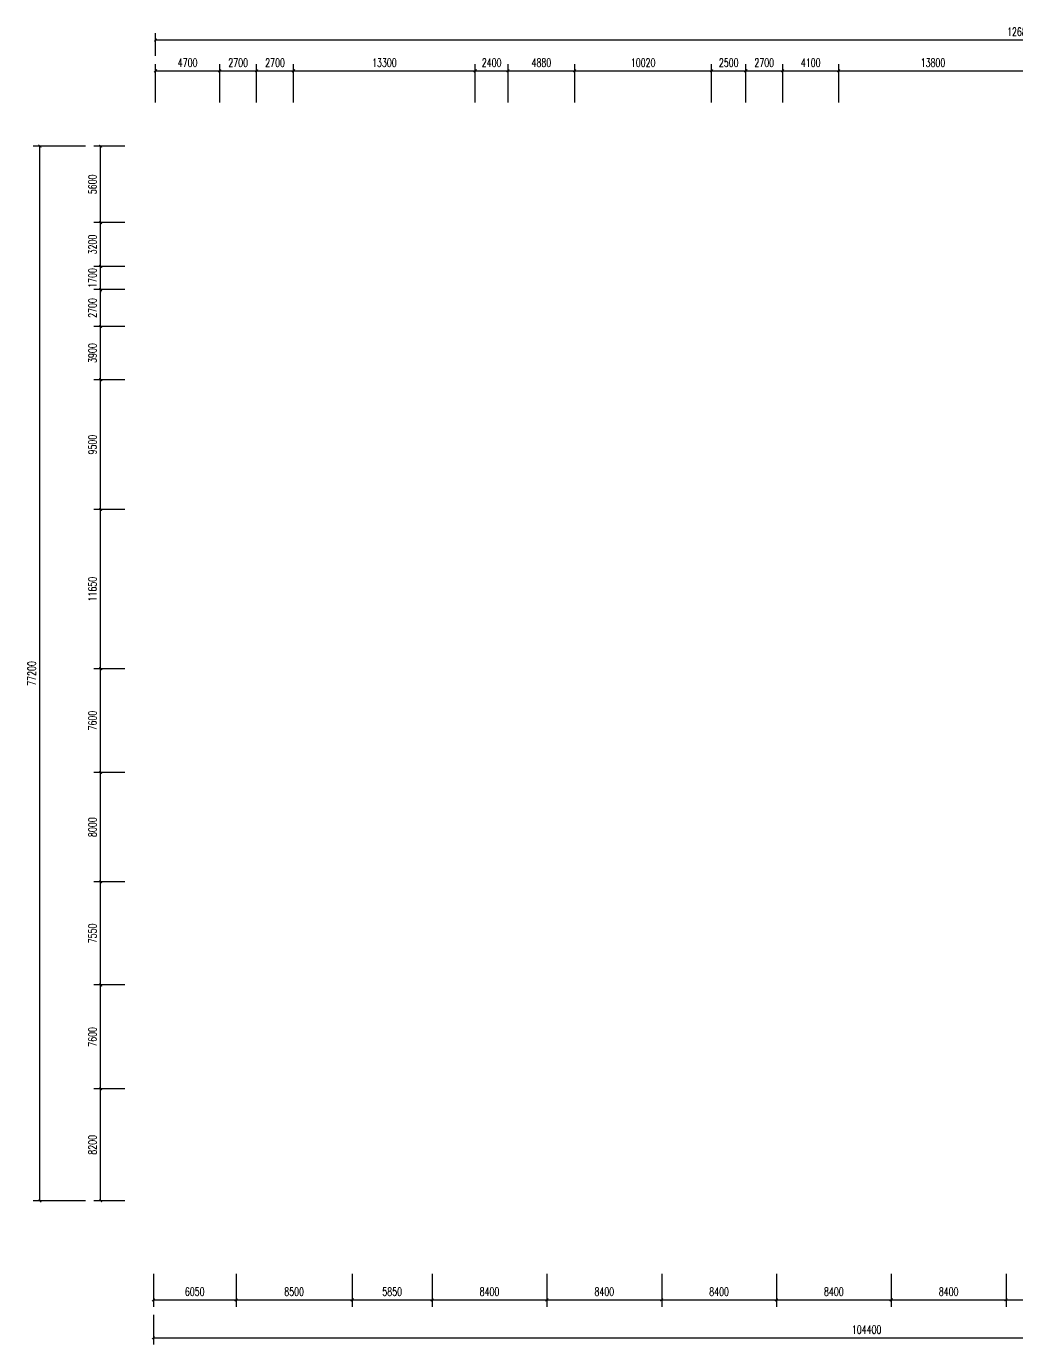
# Model space of a CAD drawing. Extents: x 23428 to 24977637, y 11095 to 11339778.
# Drawn here: x 24099978 to 24172451, y 11167048 to 11263536 of the extents above; entities that cross this region are included whole.
import ezdxf

# ---------------------------------------------------------------- set-up
doc = ezdxf.new("R2010")
doc.units = 0
doc.header["$LTSCALE"] = 1000
doc.layers.add('A-ANNO-DIMS', color=3, linetype='Continuous')
doc.styles.add('DIM_FONT', font='SIMPLEX', dxfattribs={"width": 0.7, "bigfont": 'GBCBIG'})
doc.dimstyles.new('DIMN200', dxfattribs={"dimscale": 2, "dimtxt": 300, "dimasz": 100, "dimexe": 250, "dimexo": 300, "dimgap": 150, "dimtad": 1, "dimdec": 0, "dimzin": 0, "dimdsep": 46, "dimtxsty": 'DIM_FONT', "dimblk": 'ARCHTICK', "dimcen": 0.09, "dimclrt": 7, "dimazin": 2, "dimtfac": 1, "dimtdec": 0, "dimtix": 1, "dimtmove": 2, "dimatfit": 3, "dimldrblk": 'ARCHTICK', "dimfxl": 1, "dimtolj": 1, "dimtzin": 0, "dimarcsym": 0})

# ---------------------------------------------------------------- blocks, each defined once
blk = doc.blocks.new('_ArchTick')
at = {"color": 0, "linetype": 'ByBlock', "const_width": 0.4}
blk.add_lwpolyline([(-0.5, -0.5), (0.5, 0.5)], dxfattribs=at)
blk = doc.blocks.new('*D423')
at = {"layer": 'A-ANNO-DIMS', "color": 0, "lineweight": -2}
for p, q in [((24109429, 11261381), (24109429, 11263043)), ((24109429, 11262543), (24236229, 11262543)), ((24236229, 11261381), (24236229, 11263043))]:
    blk.add_line(p, q, dxfattribs=at)
at = {"layer": 'Defpoints', "color": 0}
for p in [(24236229, 11262543), (24109429, 11260781), (24236229, 11260781)]:
    blk.add_point(p, dxfattribs=at)
at = {"layer": 'A-ANNO-DIMS', "color": 0, "lineweight": -2, "xscale": 200, "yscale": 200, "zscale": 200, "rotation": 180}
blk.add_blockref('_ArchTick', (24109429, 11262543), dxfattribs=at)
at = {"layer": 'A-ANNO-DIMS', "color": 0, "lineweight": -2, "xscale": 200, "yscale": 200, "zscale": 200}
blk.add_blockref('_ArchTick', (24236229, 11262543), dxfattribs=at)
at = {"layer": 'A-ANNO-DIMS', "color": 7, "insert": (24172829, 11263143), "char_height": 600, "attachment_point": 5, "style": 'DIM_FONT'}
blk.add_mtext('\\A1;126800', dxfattribs=at)
blk = doc.blocks.new('*D424')
at = {"layer": 'A-ANNO-DIMS', "color": 0, "lineweight": -2}
for p, q in [((24109429, 11257967), (24109429, 11260781)), ((24109429, 11260281), (24114129, 11260281)), ((24114129, 11257967), (24114129, 11260781))]:
    blk.add_line(p, q, dxfattribs=at)
at = {"layer": 'Defpoints', "color": 0}
for p in [(24114129, 11260281), (24109429, 11257367), (24114129, 11257367)]:
    blk.add_point(p, dxfattribs=at)
at = {"layer": 'A-ANNO-DIMS', "color": 0, "lineweight": -2, "xscale": 200, "yscale": 200, "zscale": 200, "rotation": 180}
blk.add_blockref('_ArchTick', (24109429, 11260281), dxfattribs=at)
at = {"layer": 'A-ANNO-DIMS', "color": 0, "lineweight": -2, "xscale": 200, "yscale": 200, "zscale": 200}
blk.add_blockref('_ArchTick', (24114129, 11260281), dxfattribs=at)
at = {"layer": 'A-ANNO-DIMS', "color": 7, "insert": (24111779, 11260881), "char_height": 600, "attachment_point": 5, "style": 'DIM_FONT'}
blk.add_mtext('\\A1;4700', dxfattribs=at)
blk = doc.blocks.new('*D425')
at = {"layer": 'A-ANNO-DIMS', "color": 0, "lineweight": -2}
for p, q in [((24114129, 11257967), (24114129, 11260781)), ((24114129, 11260281), (24116829, 11260281)), ((24116829, 11257967), (24116829, 11260781))]:
    blk.add_line(p, q, dxfattribs=at)
at = {"layer": 'Defpoints', "color": 0}
for p in [(24116829, 11260281), (24114129, 11257367), (24116829, 11257367)]:
    blk.add_point(p, dxfattribs=at)
at = {"layer": 'A-ANNO-DIMS', "color": 0, "lineweight": -2, "xscale": 200, "yscale": 200, "zscale": 200, "rotation": 180}
blk.add_blockref('_ArchTick', (24114129, 11260281), dxfattribs=at)
at = {"layer": 'A-ANNO-DIMS', "color": 0, "lineweight": -2, "xscale": 200, "yscale": 200, "zscale": 200}
blk.add_blockref('_ArchTick', (24116829, 11260281), dxfattribs=at)
at = {"layer": 'A-ANNO-DIMS', "color": 7, "insert": (24115479, 11260881), "char_height": 600, "attachment_point": 5, "style": 'DIM_FONT'}
blk.add_mtext('\\A1;2700', dxfattribs=at)
blk = doc.blocks.new('*D426')
at = {"layer": 'A-ANNO-DIMS', "color": 0, "lineweight": -2}
for p, q in [((24116829, 11257967), (24116829, 11260781)), ((24116829, 11260281), (24119529, 11260281)), ((24119529, 11257967), (24119529, 11260781))]:
    blk.add_line(p, q, dxfattribs=at)
at = {"layer": 'Defpoints', "color": 0}
for p in [(24119529, 11260281), (24116829, 11257367), (24119529, 11257367)]:
    blk.add_point(p, dxfattribs=at)
at = {"layer": 'A-ANNO-DIMS', "color": 0, "lineweight": -2, "xscale": 200, "yscale": 200, "zscale": 200, "rotation": 180}
blk.add_blockref('_ArchTick', (24116829, 11260281), dxfattribs=at)
at = {"layer": 'A-ANNO-DIMS', "color": 0, "lineweight": -2, "xscale": 200, "yscale": 200, "zscale": 200}
blk.add_blockref('_ArchTick', (24119529, 11260281), dxfattribs=at)
at = {"layer": 'A-ANNO-DIMS', "color": 7, "insert": (24118179, 11260881), "char_height": 600, "attachment_point": 5, "style": 'DIM_FONT'}
blk.add_mtext('\\A1;2700', dxfattribs=at)
blk = doc.blocks.new('*D427')
at = {"layer": 'A-ANNO-DIMS', "color": 0, "lineweight": -2}
for p, q in [((24119529, 11257967), (24119529, 11260781)), ((24119529, 11260281), (24132829, 11260281)), ((24132829, 11257967), (24132829, 11260781))]:
    blk.add_line(p, q, dxfattribs=at)
at = {"layer": 'Defpoints', "color": 0}
for p in [(24132829, 11260281), (24119529, 11257367), (24132829, 11257367)]:
    blk.add_point(p, dxfattribs=at)
at = {"layer": 'A-ANNO-DIMS', "color": 0, "lineweight": -2, "xscale": 200, "yscale": 200, "zscale": 200, "rotation": 180}
blk.add_blockref('_ArchTick', (24119529, 11260281), dxfattribs=at)
at = {"layer": 'A-ANNO-DIMS', "color": 0, "lineweight": -2, "xscale": 200, "yscale": 200, "zscale": 200}
blk.add_blockref('_ArchTick', (24132829, 11260281), dxfattribs=at)
at = {"layer": 'A-ANNO-DIMS', "color": 7, "insert": (24126179, 11260881), "char_height": 600, "attachment_point": 5, "style": 'DIM_FONT'}
blk.add_mtext('\\A1;13300', dxfattribs=at)
blk = doc.blocks.new('*D428')
at = {"layer": 'A-ANNO-DIMS', "color": 0, "lineweight": -2}
for p, q in [((24132829, 11257967), (24132829, 11260781)), ((24132829, 11260281), (24135229, 11260281)), ((24135229, 11257967), (24135229, 11260781))]:
    blk.add_line(p, q, dxfattribs=at)
at = {"layer": 'Defpoints', "color": 0}
for p in [(24135229, 11260281), (24132829, 11257367), (24135229, 11257367)]:
    blk.add_point(p, dxfattribs=at)
at = {"layer": 'A-ANNO-DIMS', "color": 0, "lineweight": -2, "xscale": 200, "yscale": 200, "zscale": 200, "rotation": 180}
blk.add_blockref('_ArchTick', (24132829, 11260281), dxfattribs=at)
at = {"layer": 'A-ANNO-DIMS', "color": 0, "lineweight": -2, "xscale": 200, "yscale": 200, "zscale": 200}
blk.add_blockref('_ArchTick', (24135229, 11260281), dxfattribs=at)
at = {"layer": 'A-ANNO-DIMS', "color": 7, "insert": (24134029, 11260881), "char_height": 600, "attachment_point": 5, "style": 'DIM_FONT'}
blk.add_mtext('\\A1;2400', dxfattribs=at)
blk = doc.blocks.new('*D429')
at = {"layer": 'A-ANNO-DIMS', "color": 0, "lineweight": -2}
for p, q in [((24135229, 11257967), (24135229, 11260781)), ((24135229, 11260281), (24140109, 11260281)), ((24140109, 11257967), (24140109, 11260781))]:
    blk.add_line(p, q, dxfattribs=at)
at = {"layer": 'Defpoints', "color": 0}
for p in [(24140109, 11260281), (24135229, 11257367), (24140109, 11257367)]:
    blk.add_point(p, dxfattribs=at)
at = {"layer": 'A-ANNO-DIMS', "color": 0, "lineweight": -2, "xscale": 200, "yscale": 200, "zscale": 200, "rotation": 180}
blk.add_blockref('_ArchTick', (24135229, 11260281), dxfattribs=at)
at = {"layer": 'A-ANNO-DIMS', "color": 0, "lineweight": -2, "xscale": 200, "yscale": 200, "zscale": 200}
blk.add_blockref('_ArchTick', (24140109, 11260281), dxfattribs=at)
at = {"layer": 'A-ANNO-DIMS', "color": 7, "insert": (24137669, 11260881), "char_height": 600, "attachment_point": 5, "style": 'DIM_FONT'}
blk.add_mtext('\\A1;4880', dxfattribs=at)
blk = doc.blocks.new('*D430')
at = {"layer": 'A-ANNO-DIMS', "color": 0, "lineweight": -2}
for p, q in [((24140109, 11257967), (24140109, 11260781)), ((24140109, 11260281), (24150129, 11260281)), ((24150129, 11257967), (24150129, 11260781))]:
    blk.add_line(p, q, dxfattribs=at)
at = {"layer": 'Defpoints', "color": 0}
for p in [(24150129, 11260281), (24140109, 11257367), (24150129, 11257367)]:
    blk.add_point(p, dxfattribs=at)
at = {"layer": 'A-ANNO-DIMS', "color": 0, "lineweight": -2, "xscale": 200, "yscale": 200, "zscale": 200, "rotation": 180}
blk.add_blockref('_ArchTick', (24140109, 11260281), dxfattribs=at)
at = {"layer": 'A-ANNO-DIMS', "color": 0, "lineweight": -2, "xscale": 200, "yscale": 200, "zscale": 200}
blk.add_blockref('_ArchTick', (24150129, 11260281), dxfattribs=at)
at = {"layer": 'A-ANNO-DIMS', "color": 7, "insert": (24145119, 11260881), "char_height": 600, "attachment_point": 5, "style": 'DIM_FONT'}
blk.add_mtext('\\A1;10020', dxfattribs=at)
blk = doc.blocks.new('*D431')
at = {"layer": 'A-ANNO-DIMS', "color": 0, "lineweight": -2}
for p, q in [((24150129, 11257967), (24150129, 11260781)), ((24150129, 11260281), (24152629, 11260281)), ((24152629, 11257967), (24152629, 11260781))]:
    blk.add_line(p, q, dxfattribs=at)
at = {"layer": 'Defpoints', "color": 0}
for p in [(24152629, 11260281), (24150129, 11257367), (24152629, 11257367)]:
    blk.add_point(p, dxfattribs=at)
at = {"layer": 'A-ANNO-DIMS', "color": 0, "lineweight": -2, "xscale": 200, "yscale": 200, "zscale": 200, "rotation": 180}
blk.add_blockref('_ArchTick', (24150129, 11260281), dxfattribs=at)
at = {"layer": 'A-ANNO-DIMS', "color": 0, "lineweight": -2, "xscale": 200, "yscale": 200, "zscale": 200}
blk.add_blockref('_ArchTick', (24152629, 11260281), dxfattribs=at)
at = {"layer": 'A-ANNO-DIMS', "color": 7, "insert": (24151379, 11260881), "char_height": 600, "attachment_point": 5, "style": 'DIM_FONT'}
blk.add_mtext('\\A1;2500', dxfattribs=at)
blk = doc.blocks.new('*D432')
at = {"layer": 'A-ANNO-DIMS', "color": 0, "lineweight": -2}
for p, q in [((24152629, 11257967), (24152629, 11260781)), ((24152629, 11260281), (24155329, 11260281)), ((24155329, 11257967), (24155329, 11260781))]:
    blk.add_line(p, q, dxfattribs=at)
at = {"layer": 'Defpoints', "color": 0}
for p in [(24155329, 11260281), (24152629, 11257367), (24155329, 11257367)]:
    blk.add_point(p, dxfattribs=at)
at = {"layer": 'A-ANNO-DIMS', "color": 0, "lineweight": -2, "xscale": 200, "yscale": 200, "zscale": 200, "rotation": 180}
blk.add_blockref('_ArchTick', (24152629, 11260281), dxfattribs=at)
at = {"layer": 'A-ANNO-DIMS', "color": 0, "lineweight": -2, "xscale": 200, "yscale": 200, "zscale": 200}
blk.add_blockref('_ArchTick', (24155329, 11260281), dxfattribs=at)
at = {"layer": 'A-ANNO-DIMS', "color": 7, "insert": (24153979, 11260881), "char_height": 600, "attachment_point": 5, "style": 'DIM_FONT'}
blk.add_mtext('\\A1;2700', dxfattribs=at)
blk = doc.blocks.new('*D433')
at = {"layer": 'A-ANNO-DIMS', "color": 0, "lineweight": -2}
for p, q in [((24155329, 11257967), (24155329, 11260781)), ((24155329, 11260281), (24159429, 11260281)), ((24159429, 11257967), (24159429, 11260781))]:
    blk.add_line(p, q, dxfattribs=at)
at = {"layer": 'Defpoints', "color": 0}
for p in [(24159429, 11260281), (24155329, 11257367), (24159429, 11257367)]:
    blk.add_point(p, dxfattribs=at)
at = {"layer": 'A-ANNO-DIMS', "color": 0, "lineweight": -2, "xscale": 200, "yscale": 200, "zscale": 200, "rotation": 180}
blk.add_blockref('_ArchTick', (24155329, 11260281), dxfattribs=at)
at = {"layer": 'A-ANNO-DIMS', "color": 0, "lineweight": -2, "xscale": 200, "yscale": 200, "zscale": 200}
blk.add_blockref('_ArchTick', (24159429, 11260281), dxfattribs=at)
at = {"layer": 'A-ANNO-DIMS', "color": 7, "insert": (24157379, 11260881), "char_height": 600, "attachment_point": 5, "style": 'DIM_FONT'}
blk.add_mtext('\\A1;4100', dxfattribs=at)
blk = doc.blocks.new('*D434')
at = {"layer": 'A-ANNO-DIMS', "color": 0, "lineweight": -2}
for p, q in [((24159429, 11257967), (24159429, 11260781)), ((24159429, 11260281), (24173229, 11260281)), ((24173229, 11257967), (24173229, 11260781))]:
    blk.add_line(p, q, dxfattribs=at)
at = {"layer": 'Defpoints', "color": 0}
for p in [(24173229, 11260281), (24159429, 11257367), (24173229, 11257367)]:
    blk.add_point(p, dxfattribs=at)
at = {"layer": 'A-ANNO-DIMS', "color": 0, "lineweight": -2, "xscale": 200, "yscale": 200, "zscale": 200, "rotation": 180}
blk.add_blockref('_ArchTick', (24159429, 11260281), dxfattribs=at)
at = {"layer": 'A-ANNO-DIMS', "color": 0, "lineweight": -2, "xscale": 200, "yscale": 200, "zscale": 200}
blk.add_blockref('_ArchTick', (24173229, 11260281), dxfattribs=at)
at = {"layer": 'A-ANNO-DIMS', "color": 7, "insert": (24166329, 11260881), "char_height": 600, "attachment_point": 5, "style": 'DIM_FONT'}
blk.add_mtext('\\A1;13800', dxfattribs=at)
blk = doc.blocks.new('*D448')
at = {"layer": 'A-ANNO-DIMS', "color": 0, "lineweight": -2}
for p, q in [((24104314, 11254772), (24100471, 11254772)), ((24100971, 11177572), (24100971, 11254772)), ((24104314, 11177572), (24100471, 11177572))]:
    blk.add_line(p, q, dxfattribs=at)
at = {"layer": 'Defpoints', "color": 0}
for p in [(24100971, 11254772), (24104914, 11254772), (24104914, 11177572)]:
    blk.add_point(p, dxfattribs=at)
at = {"layer": 'A-ANNO-DIMS', "color": 0, "lineweight": -2, "xscale": 200, "yscale": 200, "zscale": 200}
for p, rotation in [((24100971, 11254772), 90), ((24100971, 11177572), 270)]:
    blk.add_blockref('_ArchTick', p, dxfattribs=dict(at, rotation=rotation))
at = {"layer": 'A-ANNO-DIMS', "color": 7, "insert": (24100371, 11216172), "char_height": 600, "attachment_point": 5, "rotation": 90, "style": 'DIM_FONT'}
blk.add_mtext('\\A1;77200', dxfattribs=at)
blk = doc.blocks.new('*D449')
at = {"layer": 'A-ANNO-DIMS', "color": 0, "lineweight": -2}
for p, q in [((24107182, 11185772), (24104914, 11185772)), ((24105414, 11177572), (24105414, 11185772)), ((24107182, 11177572), (24104914, 11177572))]:
    blk.add_line(p, q, dxfattribs=at)
at = {"layer": 'Defpoints', "color": 0}
for p in [(24105414, 11185772), (24107782, 11185772), (24107782, 11177572)]:
    blk.add_point(p, dxfattribs=at)
at = {"layer": 'A-ANNO-DIMS', "color": 0, "lineweight": -2, "xscale": 200, "yscale": 200, "zscale": 200}
for p, rotation in [((24105414, 11185772), 90), ((24105414, 11177572), 270)]:
    blk.add_blockref('_ArchTick', p, dxfattribs=dict(at, rotation=rotation))
at = {"layer": 'A-ANNO-DIMS', "color": 7, "insert": (24104814, 11181672), "char_height": 600, "attachment_point": 5, "rotation": 90, "style": 'DIM_FONT'}
blk.add_mtext('\\A1;8200', dxfattribs=at)
blk = doc.blocks.new('*D450')
at = {"layer": 'A-ANNO-DIMS', "color": 0, "lineweight": -2}
for p, q in [((24107182, 11193372), (24104914, 11193372)), ((24105414, 11185772), (24105414, 11193372)), ((24107182, 11185772), (24104914, 11185772))]:
    blk.add_line(p, q, dxfattribs=at)
at = {"layer": 'Defpoints', "color": 0}
for p in [(24105414, 11193372), (24107782, 11193372), (24107782, 11185772)]:
    blk.add_point(p, dxfattribs=at)
at = {"layer": 'A-ANNO-DIMS', "color": 0, "lineweight": -2, "xscale": 200, "yscale": 200, "zscale": 200}
for p, rotation in [((24105414, 11193372), 90), ((24105414, 11185772), 270)]:
    blk.add_blockref('_ArchTick', p, dxfattribs=dict(at, rotation=rotation))
at = {"layer": 'A-ANNO-DIMS', "color": 7, "insert": (24104814, 11189572), "char_height": 600, "attachment_point": 5, "rotation": 90, "style": 'DIM_FONT'}
blk.add_mtext('\\A1;7600', dxfattribs=at)
blk = doc.blocks.new('*D451')
at = {"layer": 'A-ANNO-DIMS', "color": 0, "lineweight": -2}
for p, q in [((24107182, 11200922), (24104914, 11200922)), ((24105414, 11193372), (24105414, 11200922)), ((24107182, 11193372), (24104914, 11193372))]:
    blk.add_line(p, q, dxfattribs=at)
at = {"layer": 'Defpoints', "color": 0}
for p in [(24105414, 11200922), (24107782, 11200922), (24107782, 11193372)]:
    blk.add_point(p, dxfattribs=at)
at = {"layer": 'A-ANNO-DIMS', "color": 0, "lineweight": -2, "xscale": 200, "yscale": 200, "zscale": 200}
for p, rotation in [((24105414, 11200922), 90), ((24105414, 11193372), 270)]:
    blk.add_blockref('_ArchTick', p, dxfattribs=dict(at, rotation=rotation))
at = {"layer": 'A-ANNO-DIMS', "color": 7, "insert": (24104814, 11197147), "char_height": 600, "attachment_point": 5, "rotation": 90, "style": 'DIM_FONT'}
blk.add_mtext('\\A1;7550', dxfattribs=at)
blk = doc.blocks.new('*D452')
at = {"layer": 'A-ANNO-DIMS', "color": 0, "lineweight": -2}
for p, q in [((24107182, 11208922), (24104914, 11208922)), ((24105414, 11200922), (24105414, 11208922)), ((24107182, 11200922), (24104914, 11200922))]:
    blk.add_line(p, q, dxfattribs=at)
at = {"layer": 'Defpoints', "color": 0}
for p in [(24105414, 11208922), (24107782, 11208922), (24107782, 11200922)]:
    blk.add_point(p, dxfattribs=at)
at = {"layer": 'A-ANNO-DIMS', "color": 0, "lineweight": -2, "xscale": 200, "yscale": 200, "zscale": 200}
for p, rotation in [((24105414, 11208922), 90), ((24105414, 11200922), 270)]:
    blk.add_blockref('_ArchTick', p, dxfattribs=dict(at, rotation=rotation))
at = {"layer": 'A-ANNO-DIMS', "color": 7, "insert": (24104814, 11204922), "char_height": 600, "attachment_point": 5, "rotation": 90, "style": 'DIM_FONT'}
blk.add_mtext('\\A1;8000', dxfattribs=at)
blk = doc.blocks.new('*D453')
at = {"layer": 'A-ANNO-DIMS', "color": 0, "lineweight": -2}
for p, q in [((24107182, 11216522), (24104914, 11216522)), ((24105414, 11208922), (24105414, 11216522)), ((24107182, 11208922), (24104914, 11208922))]:
    blk.add_line(p, q, dxfattribs=at)
at = {"layer": 'Defpoints', "color": 0}
for p in [(24105414, 11216522), (24107782, 11216522), (24107782, 11208922)]:
    blk.add_point(p, dxfattribs=at)
at = {"layer": 'A-ANNO-DIMS', "color": 0, "lineweight": -2, "xscale": 200, "yscale": 200, "zscale": 200}
for p, rotation in [((24105414, 11216522), 90), ((24105414, 11208922), 270)]:
    blk.add_blockref('_ArchTick', p, dxfattribs=dict(at, rotation=rotation))
at = {"layer": 'A-ANNO-DIMS', "color": 7, "insert": (24104814, 11212722), "char_height": 600, "attachment_point": 5, "rotation": 90, "style": 'DIM_FONT'}
blk.add_mtext('\\A1;7600', dxfattribs=at)
blk = doc.blocks.new('*D454')
at = {"layer": 'A-ANNO-DIMS', "color": 0, "lineweight": -2}
for p, q in [((24107182, 11228172), (24104914, 11228172)), ((24105414, 11216522), (24105414, 11228172)), ((24107182, 11216522), (24104914, 11216522))]:
    blk.add_line(p, q, dxfattribs=at)
at = {"layer": 'Defpoints', "color": 0}
for p in [(24105414, 11228172), (24107782, 11228172), (24107782, 11216522)]:
    blk.add_point(p, dxfattribs=at)
at = {"layer": 'A-ANNO-DIMS', "color": 0, "lineweight": -2, "xscale": 200, "yscale": 200, "zscale": 200}
for p, rotation in [((24105414, 11228172), 90), ((24105414, 11216522), 270)]:
    blk.add_blockref('_ArchTick', p, dxfattribs=dict(at, rotation=rotation))
at = {"layer": 'A-ANNO-DIMS', "color": 7, "insert": (24104814, 11222347), "char_height": 600, "attachment_point": 5, "rotation": 90, "style": 'DIM_FONT'}
blk.add_mtext('\\A1;11650', dxfattribs=at)
blk = doc.blocks.new('*D455')
at = {"layer": 'A-ANNO-DIMS', "color": 0, "lineweight": -2}
for p, q in [((24107182, 11237672), (24104914, 11237672)), ((24105414, 11228172), (24105414, 11237672)), ((24107182, 11228172), (24104914, 11228172))]:
    blk.add_line(p, q, dxfattribs=at)
at = {"layer": 'Defpoints', "color": 0}
for p in [(24105414, 11237672), (24107782, 11237672), (24107782, 11228172)]:
    blk.add_point(p, dxfattribs=at)
at = {"layer": 'A-ANNO-DIMS', "color": 0, "lineweight": -2, "xscale": 200, "yscale": 200, "zscale": 200}
for p, rotation in [((24105414, 11237672), 90), ((24105414, 11228172), 270)]:
    blk.add_blockref('_ArchTick', p, dxfattribs=dict(at, rotation=rotation))
at = {"layer": 'A-ANNO-DIMS', "color": 7, "insert": (24104814, 11232922), "char_height": 600, "attachment_point": 5, "rotation": 90, "style": 'DIM_FONT'}
blk.add_mtext('\\A1;9500', dxfattribs=at)
blk = doc.blocks.new('*D456')
at = {"layer": 'A-ANNO-DIMS', "color": 0, "lineweight": -2}
for p, q in [((24107182, 11241572), (24104914, 11241572)), ((24105414, 11237672), (24105414, 11241572)), ((24107182, 11237672), (24104914, 11237672))]:
    blk.add_line(p, q, dxfattribs=at)
at = {"layer": 'Defpoints', "color": 0}
for p in [(24105414, 11241572), (24107782, 11241572), (24107782, 11237672)]:
    blk.add_point(p, dxfattribs=at)
at = {"layer": 'A-ANNO-DIMS', "color": 0, "lineweight": -2, "xscale": 200, "yscale": 200, "zscale": 200}
for p, rotation in [((24105414, 11241572), 90), ((24105414, 11237672), 270)]:
    blk.add_blockref('_ArchTick', p, dxfattribs=dict(at, rotation=rotation))
at = {"layer": 'A-ANNO-DIMS', "color": 7, "insert": (24104814, 11239622), "char_height": 600, "attachment_point": 5, "rotation": 90, "style": 'DIM_FONT'}
blk.add_mtext('\\A1;3900', dxfattribs=at)
blk = doc.blocks.new('*D457')
at = {"layer": 'A-ANNO-DIMS', "color": 0, "lineweight": -2}
for p, q in [((24107182, 11244272), (24104914, 11244272)), ((24105414, 11241572), (24105414, 11244272)), ((24107182, 11241572), (24104914, 11241572))]:
    blk.add_line(p, q, dxfattribs=at)
at = {"layer": 'Defpoints', "color": 0}
for p in [(24105414, 11244272), (24107782, 11244272), (24107782, 11241572)]:
    blk.add_point(p, dxfattribs=at)
at = {"layer": 'A-ANNO-DIMS', "color": 0, "lineweight": -2, "xscale": 200, "yscale": 200, "zscale": 200}
for p, rotation in [((24105414, 11244272), 90), ((24105414, 11241572), 270)]:
    blk.add_blockref('_ArchTick', p, dxfattribs=dict(at, rotation=rotation))
at = {"layer": 'A-ANNO-DIMS', "color": 7, "insert": (24104814, 11242922), "char_height": 600, "attachment_point": 5, "rotation": 90, "style": 'DIM_FONT'}
blk.add_mtext('\\A1;2700', dxfattribs=at)
blk = doc.blocks.new('*D458')
at = {"layer": 'A-ANNO-DIMS', "color": 0, "lineweight": -2}
for p, q in [((24107182, 11245972), (24104914, 11245972)), ((24105414, 11245972), (24105414, 11246172)), ((24105414, 11244272), (24105414, 11245972)), ((24107182, 11244272), (24104914, 11244272)), ((24105414, 11244272), (24105414, 11244072))]:
    blk.add_line(p, q, dxfattribs=at)
at = {"layer": 'Defpoints', "color": 0}
for p in [(24105414, 11245972), (24107782, 11245972), (24107782, 11244272)]:
    blk.add_point(p, dxfattribs=at)
at = {"layer": 'A-ANNO-DIMS', "color": 0, "lineweight": -2, "xscale": 200, "yscale": 200, "zscale": 200}
for p, rotation in [((24105414, 11245972), 270), ((24105414, 11244272), 90)]:
    blk.add_blockref('_ArchTick', p, dxfattribs=dict(at, rotation=rotation))
at = {"layer": 'A-ANNO-DIMS', "color": 7, "insert": (24104814, 11245122), "char_height": 600, "attachment_point": 5, "rotation": 90, "style": 'DIM_FONT'}
blk.add_mtext('\\A1;1700', dxfattribs=at)
blk = doc.blocks.new('*D459')
at = {"layer": 'A-ANNO-DIMS', "color": 0, "lineweight": -2}
for p, q in [((24107182, 11249172), (24104914, 11249172)), ((24105414, 11245972), (24105414, 11249172)), ((24107182, 11245972), (24104914, 11245972))]:
    blk.add_line(p, q, dxfattribs=at)
at = {"layer": 'Defpoints', "color": 0}
for p in [(24105414, 11249172), (24107782, 11249172), (24107782, 11245972)]:
    blk.add_point(p, dxfattribs=at)
at = {"layer": 'A-ANNO-DIMS', "color": 0, "lineweight": -2, "xscale": 200, "yscale": 200, "zscale": 200}
for p, rotation in [((24105414, 11249172), 90), ((24105414, 11245972), 270)]:
    blk.add_blockref('_ArchTick', p, dxfattribs=dict(at, rotation=rotation))
at = {"layer": 'A-ANNO-DIMS', "color": 7, "insert": (24104814, 11247572), "char_height": 600, "attachment_point": 5, "rotation": 90, "style": 'DIM_FONT'}
blk.add_mtext('\\A1;3200', dxfattribs=at)
blk = doc.blocks.new('*D460')
at = {"layer": 'A-ANNO-DIMS', "color": 0, "lineweight": -2}
for p, q in [((24107182, 11254772), (24104914, 11254772)), ((24105414, 11249172), (24105414, 11254772)), ((24107182, 11249172), (24104914, 11249172))]:
    blk.add_line(p, q, dxfattribs=at)
at = {"layer": 'Defpoints', "color": 0}
for p in [(24105414, 11254772), (24107782, 11254772), (24107782, 11249172)]:
    blk.add_point(p, dxfattribs=at)
at = {"layer": 'A-ANNO-DIMS', "color": 0, "lineweight": -2, "xscale": 200, "yscale": 200, "zscale": 200}
for p, rotation in [((24105414, 11254772), 90), ((24105414, 11249172), 270)]:
    blk.add_blockref('_ArchTick', p, dxfattribs=dict(at, rotation=rotation))
at = {"layer": 'A-ANNO-DIMS', "color": 7, "insert": (24104814, 11251972), "char_height": 600, "attachment_point": 5, "rotation": 90, "style": 'DIM_FONT'}
blk.add_mtext('\\A1;5600', dxfattribs=at)
blk = doc.blocks.new('*D461')
at = {"layer": 'A-ANNO-DIMS', "color": 0, "lineweight": -2}
for p, q in [((24109274, 11169225), (24109274, 11167048)), ((24213674, 11169225), (24213674, 11167048)), ((24109274, 11167548), (24213674, 11167548))]:
    blk.add_line(p, q, dxfattribs=at)
at = {"layer": 'Defpoints', "color": 0}
for p in [(24109274, 11169825), (24213674, 11169825), (24213674, 11167548)]:
    blk.add_point(p, dxfattribs=at)
at = {"layer": 'A-ANNO-DIMS', "color": 0, "lineweight": -2, "xscale": 200, "yscale": 200, "zscale": 200, "rotation": 180}
blk.add_blockref('_ArchTick', (24109274, 11167548), dxfattribs=at)
at = {"layer": 'A-ANNO-DIMS', "color": 0, "lineweight": -2, "xscale": 200, "yscale": 200, "zscale": 200}
blk.add_blockref('_ArchTick', (24213674, 11167548), dxfattribs=at)
at = {"layer": 'A-ANNO-DIMS', "color": 7, "insert": (24161474, 11168148), "char_height": 600, "attachment_point": 5, "style": 'DIM_FONT'}
blk.add_mtext('\\A1;104400', dxfattribs=at)
blk = doc.blocks.new('*D466')
at = {"layer": 'A-ANNO-DIMS', "color": 0, "lineweight": -2}
for p, q in [((24171674, 11172235), (24171674, 11169825)), ((24180074, 11172235), (24180074, 11169825)), ((24171674, 11170325), (24180074, 11170325))]:
    blk.add_line(p, q, dxfattribs=at)
at = {"layer": 'Defpoints', "color": 0}
for p in [(24171674, 11172835), (24180074, 11172835), (24180074, 11170325)]:
    blk.add_point(p, dxfattribs=at)
at = {"layer": 'A-ANNO-DIMS', "color": 0, "lineweight": -2, "xscale": 200, "yscale": 200, "zscale": 200, "rotation": 180}
blk.add_blockref('_ArchTick', (24171674, 11170325), dxfattribs=at)
at = {"layer": 'A-ANNO-DIMS', "color": 0, "lineweight": -2, "xscale": 200, "yscale": 200, "zscale": 200}
blk.add_blockref('_ArchTick', (24180074, 11170325), dxfattribs=at)
at = {"layer": 'A-ANNO-DIMS', "color": 7, "insert": (24175874, 11170925), "char_height": 600, "attachment_point": 5, "style": 'DIM_FONT'}
blk.add_mtext('\\A1;8400', dxfattribs=at)
blk = doc.blocks.new('*D467')
at = {"layer": 'A-ANNO-DIMS', "color": 0, "lineweight": -2}
for p, q in [((24163274, 11172235), (24163274, 11169825)), ((24171674, 11172235), (24171674, 11169825)), ((24163274, 11170325), (24171674, 11170325))]:
    blk.add_line(p, q, dxfattribs=at)
at = {"layer": 'Defpoints', "color": 0}
for p in [(24163274, 11172835), (24171674, 11172835), (24171674, 11170325)]:
    blk.add_point(p, dxfattribs=at)
at = {"layer": 'A-ANNO-DIMS', "color": 0, "lineweight": -2, "xscale": 200, "yscale": 200, "zscale": 200, "rotation": 180}
blk.add_blockref('_ArchTick', (24163274, 11170325), dxfattribs=at)
at = {"layer": 'A-ANNO-DIMS', "color": 0, "lineweight": -2, "xscale": 200, "yscale": 200, "zscale": 200}
blk.add_blockref('_ArchTick', (24171674, 11170325), dxfattribs=at)
at = {"layer": 'A-ANNO-DIMS', "color": 7, "insert": (24167474, 11170925), "char_height": 600, "attachment_point": 5, "style": 'DIM_FONT'}
blk.add_mtext('\\A1;8400', dxfattribs=at)
blk = doc.blocks.new('*D468')
at = {"layer": 'A-ANNO-DIMS', "color": 0, "lineweight": -2}
for p, q in [((24154874, 11172235), (24154874, 11169825)), ((24163274, 11172235), (24163274, 11169825)), ((24154874, 11170325), (24163274, 11170325))]:
    blk.add_line(p, q, dxfattribs=at)
at = {"layer": 'Defpoints', "color": 0}
for p in [(24154874, 11172835), (24163274, 11172835), (24163274, 11170325)]:
    blk.add_point(p, dxfattribs=at)
at = {"layer": 'A-ANNO-DIMS', "color": 0, "lineweight": -2, "xscale": 200, "yscale": 200, "zscale": 200, "rotation": 180}
blk.add_blockref('_ArchTick', (24154874, 11170325), dxfattribs=at)
at = {"layer": 'A-ANNO-DIMS', "color": 0, "lineweight": -2, "xscale": 200, "yscale": 200, "zscale": 200}
blk.add_blockref('_ArchTick', (24163274, 11170325), dxfattribs=at)
at = {"layer": 'A-ANNO-DIMS', "color": 7, "insert": (24159074, 11170925), "char_height": 600, "attachment_point": 5, "style": 'DIM_FONT'}
blk.add_mtext('\\A1;8400', dxfattribs=at)
blk = doc.blocks.new('*D469')
at = {"layer": 'A-ANNO-DIMS', "color": 0, "lineweight": -2}
for p, q in [((24146474, 11172235), (24146474, 11169825)), ((24154874, 11172235), (24154874, 11169825)), ((24146474, 11170325), (24154874, 11170325))]:
    blk.add_line(p, q, dxfattribs=at)
at = {"layer": 'Defpoints', "color": 0}
for p in [(24146474, 11172835), (24154874, 11172835), (24154874, 11170325)]:
    blk.add_point(p, dxfattribs=at)
at = {"layer": 'A-ANNO-DIMS', "color": 0, "lineweight": -2, "xscale": 200, "yscale": 200, "zscale": 200, "rotation": 180}
blk.add_blockref('_ArchTick', (24146474, 11170325), dxfattribs=at)
at = {"layer": 'A-ANNO-DIMS', "color": 0, "lineweight": -2, "xscale": 200, "yscale": 200, "zscale": 200}
blk.add_blockref('_ArchTick', (24154874, 11170325), dxfattribs=at)
at = {"layer": 'A-ANNO-DIMS', "color": 7, "insert": (24150674, 11170925), "char_height": 600, "attachment_point": 5, "style": 'DIM_FONT'}
blk.add_mtext('\\A1;8400', dxfattribs=at)
blk = doc.blocks.new('*D470')
at = {"layer": 'A-ANNO-DIMS', "color": 0, "lineweight": -2}
for p, q in [((24138074, 11172235), (24138074, 11169825)), ((24146474, 11172235), (24146474, 11169825)), ((24138074, 11170325), (24146474, 11170325))]:
    blk.add_line(p, q, dxfattribs=at)
at = {"layer": 'Defpoints', "color": 0}
for p in [(24138074, 11172835), (24146474, 11172835), (24146474, 11170325)]:
    blk.add_point(p, dxfattribs=at)
at = {"layer": 'A-ANNO-DIMS', "color": 0, "lineweight": -2, "xscale": 200, "yscale": 200, "zscale": 200, "rotation": 180}
blk.add_blockref('_ArchTick', (24138074, 11170325), dxfattribs=at)
at = {"layer": 'A-ANNO-DIMS', "color": 0, "lineweight": -2, "xscale": 200, "yscale": 200, "zscale": 200}
blk.add_blockref('_ArchTick', (24146474, 11170325), dxfattribs=at)
at = {"layer": 'A-ANNO-DIMS', "color": 7, "insert": (24142274, 11170925), "char_height": 600, "attachment_point": 5, "style": 'DIM_FONT'}
blk.add_mtext('\\A1;8400', dxfattribs=at)
blk = doc.blocks.new('*D471')
at = {"layer": 'A-ANNO-DIMS', "color": 0, "lineweight": -2}
for p, q in [((24129674, 11172235), (24129674, 11169825)), ((24138074, 11172235), (24138074, 11169825)), ((24129674, 11170325), (24138074, 11170325))]:
    blk.add_line(p, q, dxfattribs=at)
at = {"layer": 'Defpoints', "color": 0}
for p in [(24129674, 11172835), (24138074, 11172835), (24138074, 11170325)]:
    blk.add_point(p, dxfattribs=at)
at = {"layer": 'A-ANNO-DIMS', "color": 0, "lineweight": -2, "xscale": 200, "yscale": 200, "zscale": 200, "rotation": 180}
blk.add_blockref('_ArchTick', (24129674, 11170325), dxfattribs=at)
at = {"layer": 'A-ANNO-DIMS', "color": 0, "lineweight": -2, "xscale": 200, "yscale": 200, "zscale": 200}
blk.add_blockref('_ArchTick', (24138074, 11170325), dxfattribs=at)
at = {"layer": 'A-ANNO-DIMS', "color": 7, "insert": (24133874, 11170925), "char_height": 600, "attachment_point": 5, "style": 'DIM_FONT'}
blk.add_mtext('\\A1;8400', dxfattribs=at)
blk = doc.blocks.new('*D472')
at = {"layer": 'A-ANNO-DIMS', "color": 0, "lineweight": -2}
for p, q in [((24123824, 11172235), (24123824, 11169825)), ((24129674, 11172235), (24129674, 11169825)), ((24123824, 11170325), (24129674, 11170325))]:
    blk.add_line(p, q, dxfattribs=at)
at = {"layer": 'Defpoints', "color": 0}
for p in [(24123824, 11172835), (24129674, 11172835), (24129674, 11170325)]:
    blk.add_point(p, dxfattribs=at)
at = {"layer": 'A-ANNO-DIMS', "color": 0, "lineweight": -2, "xscale": 200, "yscale": 200, "zscale": 200, "rotation": 180}
blk.add_blockref('_ArchTick', (24123824, 11170325), dxfattribs=at)
at = {"layer": 'A-ANNO-DIMS', "color": 0, "lineweight": -2, "xscale": 200, "yscale": 200, "zscale": 200}
blk.add_blockref('_ArchTick', (24129674, 11170325), dxfattribs=at)
at = {"layer": 'A-ANNO-DIMS', "color": 7, "insert": (24126749, 11170925), "char_height": 600, "attachment_point": 5, "style": 'DIM_FONT'}
blk.add_mtext('\\A1;5850', dxfattribs=at)
blk = doc.blocks.new('*D473')
at = {"layer": 'A-ANNO-DIMS', "color": 0, "lineweight": -2}
for p, q in [((24115324, 11172235), (24115324, 11169825)), ((24123824, 11172235), (24123824, 11169825)), ((24115324, 11170325), (24123824, 11170325))]:
    blk.add_line(p, q, dxfattribs=at)
at = {"layer": 'Defpoints', "color": 0}
for p in [(24115324, 11172835), (24123824, 11172835), (24123824, 11170325)]:
    blk.add_point(p, dxfattribs=at)
at = {"layer": 'A-ANNO-DIMS', "color": 0, "lineweight": -2, "xscale": 200, "yscale": 200, "zscale": 200, "rotation": 180}
blk.add_blockref('_ArchTick', (24115324, 11170325), dxfattribs=at)
at = {"layer": 'A-ANNO-DIMS', "color": 0, "lineweight": -2, "xscale": 200, "yscale": 200, "zscale": 200}
blk.add_blockref('_ArchTick', (24123824, 11170325), dxfattribs=at)
at = {"layer": 'A-ANNO-DIMS', "color": 7, "insert": (24119574, 11170925), "char_height": 600, "attachment_point": 5, "style": 'DIM_FONT'}
blk.add_mtext('\\A1;8500', dxfattribs=at)
blk = doc.blocks.new('*D474')
at = {"layer": 'A-ANNO-DIMS', "color": 0, "lineweight": -2}
for p, q in [((24109274, 11172235), (24109274, 11169825)), ((24115324, 11172235), (24115324, 11169825)), ((24109274, 11170325), (24115324, 11170325))]:
    blk.add_line(p, q, dxfattribs=at)
at = {"layer": 'Defpoints', "color": 0}
for p in [(24109274, 11172835), (24115324, 11172835), (24115324, 11170325)]:
    blk.add_point(p, dxfattribs=at)
at = {"layer": 'A-ANNO-DIMS', "color": 0, "lineweight": -2, "xscale": 200, "yscale": 200, "zscale": 200, "rotation": 180}
blk.add_blockref('_ArchTick', (24109274, 11170325), dxfattribs=at)
at = {"layer": 'A-ANNO-DIMS', "color": 0, "lineweight": -2, "xscale": 200, "yscale": 200, "zscale": 200}
blk.add_blockref('_ArchTick', (24115324, 11170325), dxfattribs=at)
at = {"layer": 'A-ANNO-DIMS', "color": 7, "insert": (24112299, 11170925), "char_height": 600, "attachment_point": 5, "style": 'DIM_FONT'}
blk.add_mtext('\\A1;6050', dxfattribs=at)

msp = doc.modelspace()

# ---------------------------------------------------------------- dimensions: what is measured, and where the dimension line sits
at = {"layer": 'A-ANNO-DIMS'}
for p1, p2, distance, picture, middle in [((24109428.743, 11260780.966), (24236228.743, 11260780.966), 1761.707, '*D423', (24172828.743, 11263142.673)), ((24109428.743, 11257367.311), (24114128.743, 11257367.311), 2913.655, '*D424', (24111778.743, 11260880.966)), ((24114128.743, 11257367.311), (24116828.743, 11257367.311), 2913.655, '*D425', (24115478.743, 11260880.966)), ((24116828.743, 11257367.311), (24119528.743, 11257367.311), 2913.655, '*D426', (24118178.743, 11260880.966)), ((24119528.743, 11257367.311), (24132828.743, 11257367.311), 2913.655, '*D427', (24126178.743, 11260880.966)), ((24132828.743, 11257367.311), (24135228.743, 11257367.311), 2913.655, '*D428', (24134028.743, 11260880.966)), ((24135228.743, 11257367.311), (24140108.743, 11257367.311), 2913.655, '*D429', (24137668.743, 11260880.966)), ((24140108.743, 11257367.311), (24150128.743, 11257367.311), 2913.655, '*D430', (24145118.743, 11260880.966)), ((24150128.743, 11257367.311), (24152628.743, 11257367.311), 2913.655, '*D431', (24151378.743, 11260880.966)), ((24152628.743, 11257367.311), (24155328.743, 11257367.311), 2913.655, '*D432', (24153978.743, 11260880.966)), ((24155328.743, 11257367.311), (24159428.743, 11257367.311), 2913.655, '*D433', (24157378.743, 11260880.966)), ((24159428.743, 11257367.311), (24173228.743, 11257367.311), 2913.655, '*D434', (24166328.743, 11260880.966)), ((24104913.533, 11177572.477), (24104913.533, 11254772.477), 3942.076, '*D448', (24100371.457, 11216172.477)), ((24107782.489, 11249172.477), (24107782.489, 11254772.477), 2368.956, '*D460', (24104813.533, 11251972.477)), ((24107782.489, 11245972.477), (24107782.489, 11249172.477), 2368.956, '*D459', (24104813.533, 11247572.477)), ((24107782.489, 11244272.477), (24107782.489, 11245972.477), 2368.956, '*D458', (24104813.533, 11245122.477)), ((24107782.489, 11241572.477), (24107782.489, 11244272.477), 2368.956, '*D457', (24104813.533, 11242922.477)), ((24107782.489, 11237672.477), (24107782.489, 11241572.477), 2368.956, '*D456', (24104813.533, 11239622.477)), ((24107782.489, 11228172.477), (24107782.489, 11237672.477), 2368.956, '*D455', (24104813.533, 11232922.477)), ((24107782.489, 11216522.477), (24107782.489, 11228172.477), 2368.956, '*D454', (24104813.533, 11222347.477)), ((24107782.489, 11208922.449), (24107782.489, 11216522.477), 2368.956, '*D453', (24104813.533, 11212722.463)), ((24107782.489, 11200922.477), (24107782.489, 11208922.449), 2368.956, '*D452', (24104813.533, 11204922.463)), ((24107782.489, 11193372.477), (24107782.489, 11200922.477), 2368.956, '*D451', (24104813.533, 11197147.477)), ((24107782.489, 11185772.477), (24107782.489, 11193372.477), 2368.956, '*D450', (24104813.533, 11189572.477)), ((24107782.489, 11177572.477), (24107782.489, 11185772.477), 2368.956, '*D449', (24104813.533, 11181672.477)), ((24109273.989, 11172835.361), (24115323.989, 11172835.361), -2509.946, '*D474', (24112298.989, 11170925.415)), ((24115323.989, 11172835.361), (24123823.989, 11172835.361), -2509.946, '*D473', (24119573.989, 11170925.415)), ((24123823.989, 11172835.361), (24129673.989, 11172835.361), -2509.946, '*D472', (24126748.989, 11170925.415)), ((24129673.989, 11172835.361), (24138073.989, 11172835.361), -2509.946, '*D471', (24133873.989, 11170925.415)), ((24138073.989, 11172835.361), (24146473.989, 11172835.361), -2509.946, '*D470', (24142273.989, 11170925.415)), ((24146473.989, 11172835.361), (24154873.989, 11172835.361), -2509.946, '*D469', (24150673.989, 11170925.415)), ((24154873.989, 11172835.361), (24163273.989, 11172835.361), -2509.946, '*D468', (24159073.989, 11170925.415)), ((24163273.989, 11172835.361), (24171673.989, 11172835.361), -2509.946, '*D467', (24167473.989, 11170925.415)), ((24171673.989, 11172835.361), (24180073.989, 11172835.361), -2509.946, '*D466', (24175873.989, 11170925.415)), ((24109273.989, 11169825.415), (24213673.989, 11169825.415), -2277.039, '*D461', (24161473.989, 11168148.375))]:
    dim = msp.add_aligned_dim(p1=p1, p2=p2, distance=distance, dimstyle='DIMN200', dxfattribs=at)
    dim.commit()
    dim.dimension.update_dxf_attribs({"geometry": picture, "text_midpoint": middle})

doc.saveas('drawing.dxf')
